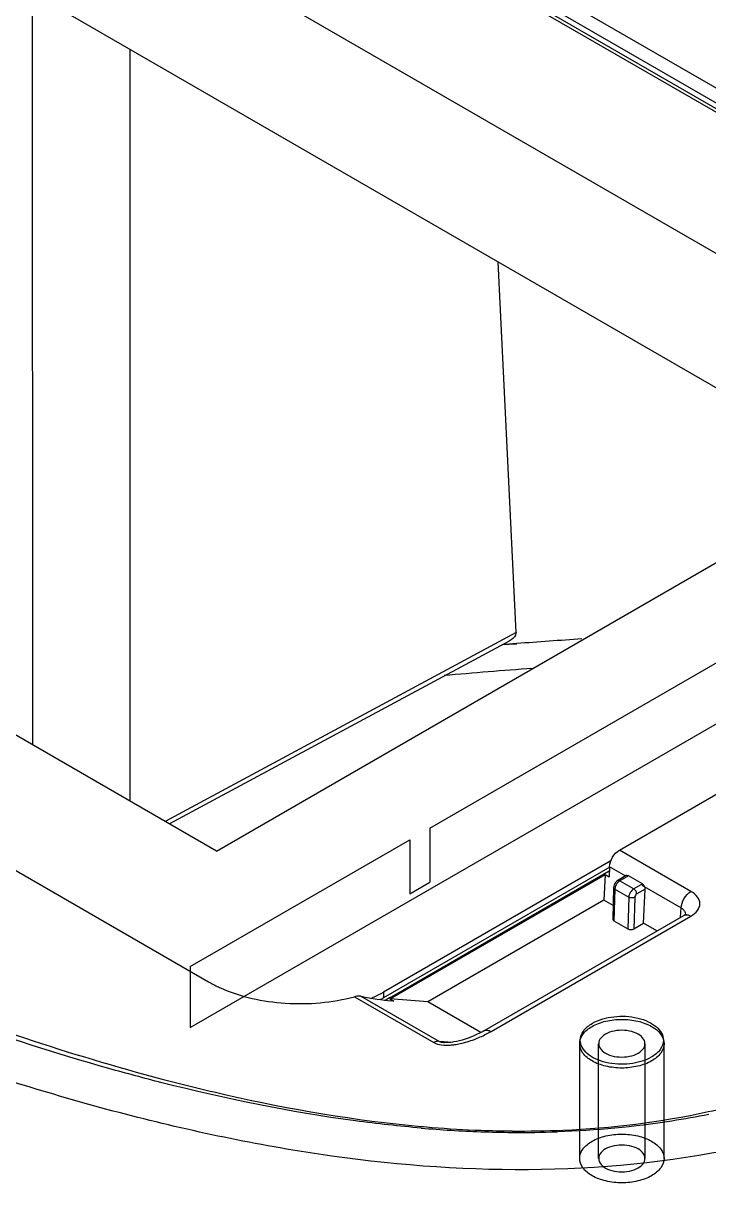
# Model space of a CAD drawing. Header units: millimetres. Extents: x 480 to 3134, y 272 to 1195.
# Drawn here: x 1292.8 to 1341.5, y 915.6 to 998.1 of the extents above; entities that cross this region are included whole.
import ezdxf

# ---------------------------------------------------------------- set-up
doc = ezdxf.new("R2010")
doc.units = ezdxf.units.MM

msp = doc.modelspace()

# ---------------------------------------------------------------- linework, layer by layer
at = {"color": 7, "linetype": 'Continuous'}
for p, q in [((1379.054, 972.14), (1263.795, 1038.683)), ((1263.229, 1037.295), (1378.488, 970.751)), ((1379.054, 971.078), (1263.795, 1037.621)), ((1379.054, 970.67), (1263.795, 1037.213)), ((1263.22, 1027.261), (1361.11, 970.746)), ((1264.586, 1016.916), (1352.833, 965.967)), ((1293.434, 946.777), (1293.428, 1000.264)), ((1190.68, 996.47), (1305.939, 929.927)), ((1306.514, 939.226), (1208.625, 995.741)), ((1300.38, 942.767), (1300.374, 996.254)), ((1327.821, 954.773), (1326.551, 981.142)), ((1306.514, 939.226), (1361.11, 970.746)), ((1304.639, 926.677), (1369.692, 964.236)), ((1321.68, 940.843), (1357.318, 961.419)), ((1327.821, 954.773), (1302.861, 941.335)), ((1327.331, 954.166), (1303.169, 941.157)), ((1327.864, 953.983), (1326.815, 953.902)), ((1327.871, 953.953), (1326.818, 953.889)), ((1335.177, 939.296), (1357.729, 952.316)), ((1321.68, 940.843), (1321.68, 937.006)), ((1304.639, 931.005), (1320.266, 940.027)), ((1320.266, 940.027), (1320.266, 936.189)), ((1340.268, 936.356), (1335.177, 939.296)), ((1334.576, 938.54), (1318.384, 929.192)), ((1334.489, 938.082), (1318.384, 928.784)), ((1334.471, 938.114), (1334.439, 937.4)), ((1335.629, 937.445), (1334.471, 938.114)), ((1318.84, 928.723), (1334.154, 937.564)), ((1318.95, 928.866), (1334.458, 937.819)), ((1334.154, 937.564), (1334.073, 935.721)), ((1334.154, 937.564), (1334.439, 937.4)), ((1335.664, 937.476), (1335.058, 937.126)), ((1335.101, 937.14), (1335.058, 937.126)), ((1335.818, 937.463), (1335.208, 937.111)), ((1336.807, 936.892), (1335.818, 937.463)), ((1320.266, 936.189), (1321.68, 937.006)), ((1334.766, 936.636), (1334.699, 934.381)), ((1334.854, 936.513), (1334.787, 934.256)), ((1334.866, 936.608), (1334.854, 936.513)), ((1334.854, 936.513), (1335.844, 935.942)), ((1335.208, 937.111), (1336.197, 936.54)), ((1336.807, 936.892), (1336.197, 936.54)), ((1337.008, 936.518), (1336.41, 936.172)), ((1336.766, 936.789), (1339.562, 935.175)), ((1336.901, 934.088), (1337.008, 936.518)), ((1334.073, 935.721), (1321.553, 928.493)), ((1334.728, 935.343), (1334.073, 935.721)), ((1335.844, 935.942), (1335.777, 933.684)), ((1336.268, 935.933), (1336.201, 933.684)), ((1325.541, 926.438), (1339.768, 934.652)), ((1339.533, 934.516), (1339.562, 935.175)), ((1339.898, 934.746), (1339.919, 934.768)), ((1326.041, 926.388), (1340.268, 934.602)), ((1334.787, 934.256), (1335.777, 933.684)), ((1336.201, 933.684), (1336.901, 934.088)), ((1337.846, 933.542), (1336.901, 934.088)), ((1304.639, 931.005), (1304.639, 926.677)), ((1316.791, 928.893), (1322.327, 925.697)), ((1318.384, 929.192), (1318.384, 928.784)), ((1316.322, 928.866), (1321.976, 925.602)), ((1318.499, 928.622), (1318.827, 928.796)), ((1318.827, 928.796), (1318.95, 928.866)), ((1321.553, 928.493), (1318.84, 928.723)), ((1318.84, 928.723), (1319.125, 928.558)), ((1319.125, 928.558), (1318.95, 928.573)), ((1325.321, 926.317), (1321.553, 928.493)), ((1322.327, 925.697), (1323.293, 925.63)), ((1322.736, 925.602), (1322.736, 925.602)), ((1332.348, 917.357), (1332.348, 925.522)), ((1333.698, 917.357), (1333.698, 925.522)), ((1336.998, 917.357), (1336.998, 925.522)), ((1338.348, 917.357), (1338.348, 925.522))]:
    msp.add_line(p, q, dxfattribs=at)
for points in [[(1325.541, 926.438), (1325.424, 926.372), (1325.222, 926.265)], [(1323.187, 925.615), (1322.985, 925.6), (1322.792, 925.599), (1322.736, 925.602)], [(1325.222, 926.265), (1325.019, 926.166), (1324.815, 926.074), (1324.612, 925.99), (1324.408, 925.913), (1324.204, 925.843), (1324, 925.781), (1323.796, 925.726), (1323.593, 925.68), (1323.39, 925.643), (1323.187, 925.615)]]:
    msp.add_lwpolyline(points, dxfattribs=at)
for centre, radius, start, end in [((1360.815, 522.909), 432.331, 93.75576, 94.37115), ((1363.151, 486.527), 466.938, 94.19717, 94.96885), ((1339.517, 934.705), 0.382, 356.30892, 4.28108), ((1310.432, 937.715), 8.991, 240.02072, 242.679), ((1310.778, 938.382), 9.742, 242.6723, 244.88444), ((1310.987, 938.823), 10.23, 244.87379, 245.81746), ((1314.352, 935.771), 8.067, 298.03966, 299.98855), ((1321.991, 933.434), 8.126, 290.64283, 296.9576), ((1322.124, 933.177), 7.837, 296.94298, 299.98547), ((1322.802, 930.035), 4.624, 274.42855, 278.29544), ((1329.597, 975.067), 55.664, 282.33063, 284.90921), ((1328.827, 1005.867), 86.579, 264.8444, 265.37341), ((1328.454, 1006.081), 86.877, 265.12765, 267.92371), ((1328.415, 1000.275), 80.971, 265.34488, 267.8047), ((1328.184, 999.29), 80.081, 267.94112, 269.53954), ((1328.191, 994.486), 75.178, 267.80579, 269.51424), ((1328.156, 995.04), 75.831, 269.5345, 271.98316)]:
    msp.add_arc(centre, radius, start, end, dxfattribs=at)
for centre, major_axis, ratio, start_param, end_param in [((1335.806, 937.212), (-0.137, 0.267), 0.606734, -0.756319, 0.029056), ((1336.796, 936.641), (-0.137, 0.267), 0.606734, -2.327116, -0.756319), ((1334.999, 934.378), (0.3, 0), 0.577342, 3.124126, 3.926386), ((1335.989, 933.807), (0.3, 0), 0.577342, -2.3568, -0.786003), ((1312.445, 932.329), (9.173, -3.212), 0.220653, -1.001634, -0.70829)]:
    msp.add_ellipse(centre, major_axis=major_axis, ratio=ratio, start_param=start_param, end_param=end_param, dxfattribs=at)
for points, knots in [([(1327.821, 954.773), (1327.824, 954.712), (1327.761, 954.438), (1327.514, 954.264), (1327.331, 954.166)], [0, 0, 0, 0, 0.229109, 1, 1, 1, 1]), ([(1382.817, 942.122), (1380.471, 939.46), (1375.316, 934.189), (1366.184, 927.053), (1354.941, 921.047), (1341.527, 917.168), (1326.822, 916.132), (1312.058, 917.627), (1297.97, 920.839), (1288.975, 923.736), (1284.618, 925.297)], [0, 0, 0, 0, 0.09959, 0.206397, 0.324063, 0.455096, 0.59517, 0.735077, 0.870118, 1, 1, 1, 1]), ([(1334.471, 938.114), (1334.481, 938.351), (1334.649, 938.81), (1334.974, 939.179), (1335.177, 939.296)], [0, 0, 0, 0, 0.503294, 1, 1, 1, 1]), ([(1264.967, 937.323), (1270.97, 934.48), (1283.293, 929.076), (1296.06, 924.744), (1302.64, 923.007)], [0, 0, 0, 0, 0.493926, 1, 1, 1, 1]), ([(1334.854, 936.513), (1334.841, 936.521), (1334.799, 936.549), (1334.765, 936.6), (1334.766, 936.636)], [0, 0, 0, 0, 0.298539, 1, 1, 1, 1]), ([(1335.208, 937.111), (1335.176, 937.093), (1335.046, 936.996), (1334.952, 936.856), (1334.906, 936.741)], [0, 0, 0, 0, 0.228603, 1, 1, 1, 1]), ([(1336.197, 936.54), (1336.095, 936.481), (1335.931, 936.294), (1335.848, 936.061), (1335.844, 935.942)], [0, 0, 0, 0, 0.497768, 1, 1, 1, 1]), ([(1336.41, 936.172), (1336.41, 936.195), (1336.398, 936.293), (1336.351, 936.386), (1336.304, 936.446)], [0, 0, 0, 0, 0.228741, 1, 1, 1, 1]), ([(1339.562, 935.175), (1339.572, 935.411), (1339.74, 935.871), (1340.065, 936.239), (1340.268, 936.356)], [0, 0, 0, 0, 0.503308, 1, 1, 1, 1]), ([(1340.268, 934.602), (1340.446, 934.705), (1340.751, 934.939), (1340.963, 935.479), (1340.751, 936.02), (1340.446, 936.254), (1340.268, 936.356)], [0, 0, 0, 0, 0.275396, 0.499999, 0.724602, 1, 1, 1, 1]), ([(1336.268, 935.933), (1336.238, 935.917), (1336.1, 935.872), (1335.939, 935.887), (1335.844, 935.942)], [0, 0, 0, 0, 0.2381, 1, 1, 1, 1]), ([(1339.811, 934.959), (1339.796, 934.98), (1339.726, 935.065), (1339.635, 935.132), (1339.562, 935.175)], [0, 0, 0, 0, 0.230685, 1, 1, 1, 1]), ([(1339.768, 934.652), (1339.783, 934.661), (1339.829, 934.689), (1339.872, 934.721), (1339.898, 934.746)], [0, 0, 0, 0, 0.325777, 1, 1, 1, 1]), ([(1339.768, 934.652), (1339.82, 934.682), (1339.903, 934.702), (1339.984, 934.698), (1340.006, 934.695)], [0, 0, 0, 0, 0.73268, 1, 1, 1, 1]), ([(1339.897, 934.734), (1339.893, 934.793), (1339.867, 934.874), (1339.824, 934.942), (1339.811, 934.959)], [0, 0, 0, 0, 0.734773, 1, 1, 1, 1]), ([(1340.006, 934.695), (1340.027, 934.693), (1340.119, 934.676), (1340.206, 934.638), (1340.268, 934.602)], [0, 0, 0, 0, 0.231277, 1, 1, 1, 1]), ([(1306.796, 929.491), (1308.236, 928.844), (1311.464, 928.16), (1314.733, 928.44), (1316.322, 928.866)], [0, 0, 0, 0, 0.489727, 1, 1, 1, 1]), ([(1316.791, 928.893), (1316.755, 928.9), (1316.598, 928.92), (1316.439, 928.897), (1316.322, 928.866)], [0, 0, 0, 0, 0.233394, 1, 1, 1, 1]), ([(1317.484, 928.741), (1317.563, 928.776), (1317.869, 928.913), (1318.168, 929.067), (1318.384, 929.192)], [0, 0, 0, 0, 0.256442, 1, 1, 1, 1]), ([(1302.626, 922.745), (1301.366, 923.066), (1296.392, 924.404), (1291.485, 925.985), (1287.855, 927.268)], [0, 0, 0, 0, 0.25254, 1, 1, 1, 1]), ([(1333.227, 926.747), (1333.528, 926.921), (1334.228, 927.175), (1335.348, 927.296), (1336.469, 927.174), (1337.437, 926.822), (1338.143, 926.277), (1338.44, 925.522), (1338.144, 924.767), (1337.717, 924.441), (1337.469, 924.297)], [0, 0, 0, 0, 0.138747, 0.292446, 0.446145, 0.584893, 0.699203, 0.792447, 0.88569, 1, 1, 1, 1]), ([(1333.256, 926.975), (1333.714, 927.239), (1334.808, 927.535), (1336.191, 927.465), (1337.207, 927.127), (1337.801, 926.765), (1338.204, 926.307), (1338.306, 925.938), (1338.306, 925.767)], [0, 0, 0, 0, 0.269887, 0.561312, 0.695453, 0.813137, 0.912853, 1, 1, 1, 1]), ([(1325.541, 926.438), (1325.609, 926.477), (1325.793, 926.504), (1325.958, 926.436), (1326.041, 926.388)], [0, 0, 0, 0, 0.449821, 1, 1, 1, 1]), ([(1337.469, 924.297), (1337.168, 924.124), (1336.468, 923.87), (1335.348, 923.748), (1334.227, 923.87), (1333.259, 924.223), (1332.553, 924.767), (1332.256, 925.522), (1332.552, 926.277), (1332.979, 926.604), (1333.227, 926.747)], [0, 0, 0, 0, 0.138747, 0.292446, 0.446145, 0.584893, 0.699203, 0.792447, 0.88569, 1, 1, 1, 1]), ([(1332.389, 925.767), (1332.389, 925.998), (1332.591, 926.512), (1333.011, 926.834), (1333.256, 926.975)], [0, 0, 0, 0, 0.449171, 1, 1, 1, 1]), ([(1336.515, 924.849), (1336.668, 924.937), (1336.935, 925.144), (1337.05, 925.656), (1336.736, 926.096), (1336.202, 926.37), (1335.526, 926.5), (1334.821, 926.456), (1334.372, 926.306), (1334.181, 926.196)], [0, 0, 0, 0, 0.128556, 0.232561, 0.34594, 0.491218, 0.662554, 0.839737, 1, 1, 1, 1]), ([(1322.216, 925.692), (1322.196, 925.689), (1322.112, 925.671), (1322.033, 925.635), (1321.976, 925.602)], [0, 0, 0, 0, 0.232321, 1, 1, 1, 1]), ([(1321.976, 925.602), (1322.142, 925.506), (1322.546, 925.407), (1322.949, 925.409), (1323.159, 925.425)], [0, 0, 0, 0, 0.478542, 1, 1, 1, 1]), ([(1322.327, 925.697), (1322.355, 925.681), (1322.486, 925.626), (1322.628, 925.61), (1322.736, 925.602)], [0, 0, 0, 0, 0.2311, 1, 1, 1, 1]), ([(1323.469, 925.46), (1323.591, 925.478), (1324.063, 925.563), (1324.524, 925.704), (1324.856, 925.829)], [0, 0, 0, 0, 0.25879, 1, 1, 1, 1]), ([(1337.44, 924.559), (1336.982, 924.295), (1335.888, 923.999), (1334.505, 924.069), (1333.489, 924.407), (1332.895, 924.77), (1332.492, 925.227), (1332.39, 925.597), (1332.389, 925.767)], [0, 0, 0, 0, 0.269887, 0.561312, 0.695453, 0.813137, 0.912853, 1, 1, 1, 1]), ([(1334.181, 926.196), (1334.028, 926.107), (1333.761, 925.901), (1333.646, 925.388), (1333.96, 924.948), (1334.494, 924.674), (1335.17, 924.545), (1335.874, 924.588), (1336.324, 924.738), (1336.515, 924.849)], [0, 0, 0, 0, 0.128556, 0.232561, 0.34594, 0.491218, 0.662554, 0.839737, 1, 1, 1, 1]), ([(1338.306, 925.767), (1338.307, 925.537), (1338.105, 925.022), (1337.685, 924.701), (1337.44, 924.559)], [0, 0, 0, 0, 0.449171, 1, 1, 1, 1]), ([(1321.075, 919.517), (1319.511, 919.65), (1313.299, 920.339), (1307.159, 921.591), (1302.626, 922.745)], [0, 0, 0, 0, 0.251312, 1, 1, 1, 1]), ([(1302.64, 923.007), (1304.151, 922.608), (1310.211, 921.115), (1316.388, 920.059), (1321.047, 919.639)], [0, 0, 0, 0, 0.250511, 1, 1, 1, 1]), ([(1327.554, 919.31), (1328.751, 919.3), (1333.422, 919.375), (1338.09, 919.944), (1341.484, 920.686)], [0, 0, 0, 0, 0.256291, 1, 1, 1, 1]), ([(1341.536, 920.487), (1340.665, 920.313), (1337.11, 919.678), (1333.502, 919.349), (1330.781, 919.254)], [0, 0, 0, 0, 0.245922, 1, 1, 1, 1]), ([(1333.227, 918.582), (1333.528, 918.756), (1334.228, 919.01), (1335.348, 919.131), (1336.469, 919.009), (1337.437, 918.657), (1338.143, 918.112), (1338.44, 917.357), (1338.144, 916.602), (1337.717, 916.276), (1337.469, 916.132)], [0, 0, 0, 0, 0.138747, 0.292446, 0.446145, 0.584893, 0.699203, 0.792447, 0.88569, 1, 1, 1, 1]), ([(1337.469, 916.132), (1337.168, 915.959), (1336.468, 915.705), (1335.348, 915.583), (1334.227, 915.705), (1333.259, 916.058), (1332.553, 916.602), (1332.256, 917.357), (1332.552, 918.112), (1332.979, 918.439), (1333.227, 918.582)], [0, 0, 0, 0, 0.138747, 0.292446, 0.446145, 0.584893, 0.699203, 0.792447, 0.88569, 1, 1, 1, 1]), ([(1336.515, 916.684), (1336.668, 916.772), (1336.935, 916.979), (1337.05, 917.491), (1336.736, 917.931), (1336.202, 918.205), (1335.526, 918.335), (1334.821, 918.291), (1334.372, 918.141), (1334.181, 918.031)], [0, 0, 0, 0, 0.128556, 0.232561, 0.34594, 0.491218, 0.662554, 0.839737, 1, 1, 1, 1]), ([(1334.181, 918.031), (1334.028, 917.942), (1333.761, 917.736), (1333.646, 917.223), (1333.96, 916.783), (1334.494, 916.509), (1335.17, 916.38), (1335.874, 916.423), (1336.324, 916.573), (1336.515, 916.684)], [0, 0, 0, 0, 0.128556, 0.232561, 0.34594, 0.491218, 0.662554, 0.839737, 1, 1, 1, 1])]:
    msp.add_open_spline(points, degree=3, knots=knots, dxfattribs=at)
for points in [[(1335.058, 937.126), (1334.945, 937.061), (1334.855, 936.948), (1334.807, 936.827)], [(1335.208, 937.111), (1335.176, 937.13), (1335.138, 937.143), (1335.101, 937.14)], [(1334.807, 936.827), (1334.783, 936.766), (1334.768, 936.701), (1334.766, 936.636)], [(1334.906, 936.741), (1334.888, 936.698), (1334.875, 936.654), (1334.866, 936.608)], [(1336.304, 936.446), (1336.274, 936.482), (1336.238, 936.516), (1336.197, 936.54)], [(1336.41, 936.172), (1336.329, 936.126), (1336.271, 936.026), (1336.268, 935.933)], [(1322.327, 925.697), (1322.29, 925.7), (1322.253, 925.698), (1322.216, 925.692)]]:
    msp.add_open_spline(points, degree=3, dxfattribs=at)

doc.saveas('drawing.dxf')
